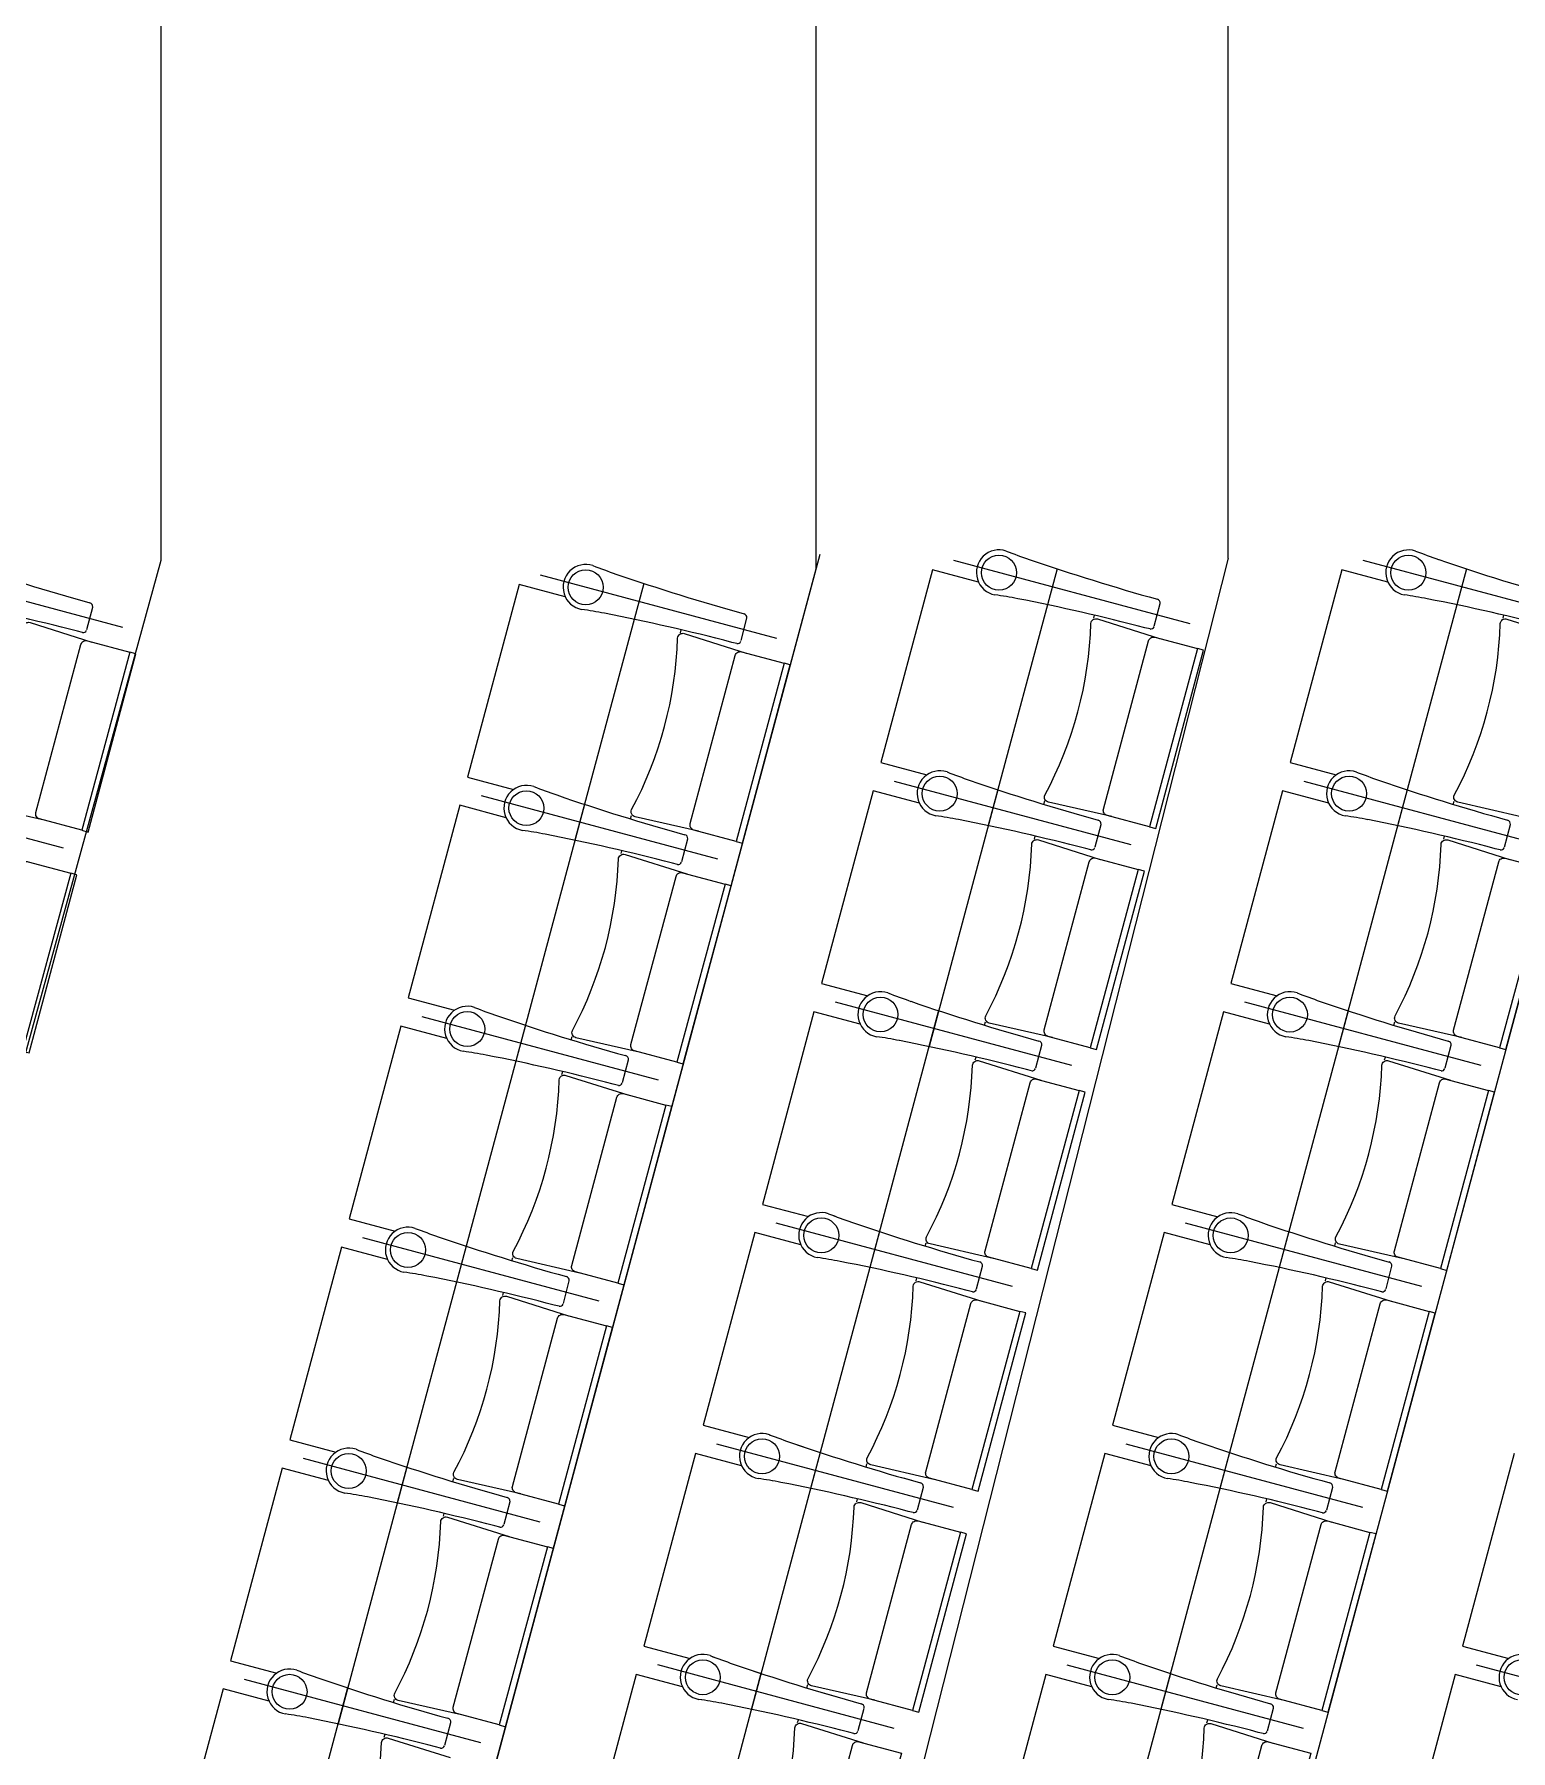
# Model space of a CAD drawing. Header units: millimetres. Extents: x 586 to 1010, y 369 to 668.
# Drawn here: x 692.264 to 695.871, y 496.383 to 500.576 of the extents above; entities that cross this region are included whole.
import ezdxf

# ---------------------------------------------------------------- set-up
doc = ezdxf.new("R2010")
doc.units = ezdxf.units.MM
doc.linetypes.add('CENTER', pattern=[2, 1.25, -0.25, 0.25, -0.25])
doc.linetypes.add('DASHED', pattern=[0.75, 0.5, -0.25])
doc.layers.add('plan line', color=7, linetype='Continuous', lineweight=15)

msp = doc.modelspace()

# ---------------------------------------------------------------- linework, layer by layer
at = {"color": 254, "lineweight": 25}
for points in [[(671.7124, 620.7085), (706.7355, 621.773), (754.2598, 613.8303), (814.6609, 600.1481), (855.7567, 598.0104), (895.0671, 567.0647), (920.0096, 542.0176), (952.0084, 521.2476), (977.2234, 504.6526), (979.6352, 479.2339), (986.3437, 463.8549), (988.7975, 462.3853)], [(654.944, 595.4717), (670.2671, 587.3174), (714.302, 595.1648), (787.0891, 595.1648), (819.3936, 580.9441), (821.0297, 562.8505), (813.4907, 552.7881), (808.7339, 539.6711), (796.4072, 534.7059), (791.0222, 527.249), (791.0222, 507.547), (797.3007, 476.5274), (814.9752, 463.8897), (836.1481, 474.6816), (874.0221, 478.5878), (885.7286, 462.7333), (863.0042, 436.0794), (845.7887, 420.6845), (845.1044, 408.6747)], [(639.2065, 583.4381), (644.7272, 575.638), (657.7961, 553.4401), (668.4043, 543.9291), (682.5178, 548.7307), (692.9838, 555.4778), (711.9339, 556.5828), (734.3456, 532.1334), (750.593, 477.7475), (754.1369, 444.164), (776.4657, 425.4473), (782.6172, 412.2355)]]:
    msp.add_spline(points, degree=3, dxfattribs=at)
at = {"layer": 'plan line'}
for p, q in [((694.1742, 499.2705), (694.1756, 510.2784)), ((692.5742, 499.2918), (692.5756, 510.2575)), ((695.1813, 499.2963), (695.1827, 510.2523)), ((690.8554, 493.0444), (692.5742, 499.2918)), ((694.1835, 499.3055), (692.6579, 493.6147)), ((695.1813, 499.2963), (693.7393, 493.6055)), ((692.6555, 493.6057), (694.1742, 499.2705)), ((694.4586, 499.268), (694.3324, 498.7973)), ((694.5713, 499.2378), (694.4586, 499.268)), ((694.6558, 493.6054), (696.1705, 499.2556)), ((695.4588, 499.2679), (695.3326, 498.7972)), ((695.5714, 499.2377), (695.4588, 499.2679)), ((693.4489, 499.2324), (693.3227, 498.7617)), ((693.5615, 499.2022), (693.4489, 499.2324)), ((692.3925, 499.122), (692.4071, 499.1772)), ((694.8526, 499.1502), (694.8545, 499.1572)), ((695.0007, 499.1307), (695.0153, 499.1859)), ((695.8527, 499.15), (695.8546, 499.1571)), ((692.3822, 499.1147), (692.3697, 499.1178)), ((693.8428, 499.1145), (693.8447, 499.1216)), ((693.991, 499.095), (694.0055, 499.1503)), ((694.9904, 499.1235), (694.9779, 499.1265)), ((693.9806, 499.0878), (693.9682, 499.0909)), ((694.3324, 498.7973), (694.4451, 498.7671)), ((695.3326, 498.7972), (695.4452, 498.767)), ((693.3227, 498.7617), (693.4353, 498.7315)), ((693.3042, 498.6927), (693.178, 498.222)), ((693.4168, 498.6625), (693.3042, 498.6927)), ((694.3139, 498.7283), (694.1877, 498.2576)), ((694.4266, 498.6981), (694.3139, 498.7283)), ((694.7306, 498.6952), (694.7328, 498.7033)), ((695.3141, 498.7281), (695.1879, 498.2575)), ((695.4267, 498.698), (695.3141, 498.7281)), ((695.7307, 498.695), (695.7329, 498.7032)), ((693.7208, 498.6595), (693.723, 498.6677)), ((693.8463, 498.5553), (693.8608, 498.6106)), ((693.8463, 498.5553), (693.8608, 498.6106)), ((694.7079, 498.6104), (694.7098, 498.6175)), ((694.856, 498.5909), (694.8706, 498.6462)), ((694.856, 498.5909), (694.8706, 498.6462)), ((695.708, 498.6103), (695.7099, 498.6173)), ((695.8562, 498.5908), (695.8707, 498.6461)), ((695.8562, 498.5908), (695.8707, 498.6461)), ((693.6981, 498.5748), (693.7, 498.5819)), ((694.8457, 498.5837), (694.8332, 498.5868)), ((694.8457, 498.5837), (694.8332, 498.5868)), ((695.8458, 498.5836), (695.8334, 498.5867)), ((695.8458, 498.5836), (695.8334, 498.5867)), ((693.8359, 498.5481), (693.8235, 498.5512)), ((693.8359, 498.5481), (693.8235, 498.5512)), ((694.1877, 498.2576), (694.3004, 498.2274)), ((695.1879, 498.2575), (695.3005, 498.2273)), ((693.178, 498.222), (693.2906, 498.1918)), ((694.1692, 498.1885), (694.0431, 497.7178)), ((694.2819, 498.1583), (694.1692, 498.1885)), ((695.1694, 498.1884), (695.0432, 497.7177)), ((695.282, 498.1582), (695.1694, 498.1884)), ((693.1595, 498.1529), (693.0333, 497.6822)), ((693.2721, 498.1227), (693.1595, 498.1529)), ((694.5859, 498.1554), (694.5881, 498.1636)), ((695.586, 498.1553), (695.5882, 498.1634)), ((693.5761, 498.1198), (693.5783, 498.1279)), ((694.7113, 498.0512), (694.7259, 498.1065)), ((694.7113, 498.0512), (694.7259, 498.1065)), ((695.7115, 498.0511), (695.726, 498.1063)), ((695.7115, 498.0511), (695.726, 498.1063)), ((693.7016, 498.0156), (693.7161, 498.0708)), ((693.7016, 498.0156), (693.7161, 498.0708)), ((694.5632, 498.0707), (694.5651, 498.0777)), ((695.5633, 498.0706), (695.5652, 498.0776)), ((693.5534, 498.0351), (693.5553, 498.0421)), ((694.701, 498.044), (694.6885, 498.0471)), ((694.701, 498.044), (694.6885, 498.0471)), ((695.7011, 498.0438), (695.6887, 498.0469)), ((695.7011, 498.0438), (695.6887, 498.0469)), ((693.6912, 498.0083), (693.6788, 498.0114)), ((693.6912, 498.0083), (693.6788, 498.0114)), ((694.0431, 497.7178), (694.1557, 497.6877)), ((695.0432, 497.7177), (695.1558, 497.6875)), ((693.0333, 497.6822), (693.1459, 497.652)), ((694.0245, 497.6488), (693.8984, 497.1781)), ((694.1372, 497.6186), (694.0245, 497.6488)), ((695.0247, 497.6487), (694.8985, 497.178)), ((695.1373, 497.6185), (695.0247, 497.6487)), ((693.0148, 497.6132), (692.8886, 497.1425)), ((693.1274, 497.583), (693.0148, 497.6132)), ((694.4412, 497.6157), (694.4434, 497.6238)), ((695.4413, 497.6155), (695.4435, 497.6237)), ((693.4314, 497.5801), (693.4336, 497.5882)), ((694.5666, 497.5115), (694.5812, 497.5667)), ((694.5666, 497.5115), (694.5812, 497.5667)), ((695.5668, 497.5113), (695.5813, 497.5666)), ((695.5668, 497.5113), (695.5813, 497.5666)), ((693.5569, 497.4758), (693.5714, 497.5311)), ((693.5569, 497.4758), (693.5714, 497.5311)), ((694.4185, 497.531), (694.4204, 497.538)), ((695.4186, 497.5308), (695.4205, 497.5379)), ((693.4087, 497.4953), (693.4106, 497.5024)), ((694.5563, 497.5042), (694.5438, 497.5073)), ((694.5563, 497.5042), (694.5438, 497.5073)), ((695.5564, 497.5041), (695.544, 497.5072)), ((695.5564, 497.5041), (695.544, 497.5072)), ((693.5465, 497.4686), (693.5341, 497.4717)), ((693.5465, 497.4686), (693.5341, 497.4717)), ((692.8886, 497.1425), (693.0012, 497.1123)), ((693.8984, 497.1781), (694.011, 497.1479)), ((694.8985, 497.178), (695.0111, 497.1478)), ((693.8798, 497.1091), (693.7537, 496.6384)), ((693.9925, 497.0789), (693.8798, 497.1091)), ((694.88, 497.1089), (694.7538, 496.6382)), ((694.9926, 497.0787), (694.88, 497.1089)), ((695.8801, 497.1088), (695.7539, 496.6381)), ((692.8701, 497.0734), (692.7439, 496.6027)), ((692.9827, 497.0432), (692.8701, 497.0734)), ((694.2965, 497.0759), (694.2987, 497.0841)), ((695.2966, 497.0758), (695.2988, 497.0839)), ((693.2867, 497.0403), (693.2889, 497.0484)), ((694.4219, 496.9717), (694.4365, 497.027)), ((694.4219, 496.9717), (694.4365, 497.027)), ((695.4221, 496.9716), (695.4366, 497.0268)), ((695.4221, 496.9716), (695.4366, 497.0268)), ((693.4122, 496.9361), (693.4267, 496.9914)), ((693.4122, 496.9361), (693.4267, 496.9914)), ((694.2738, 496.9912), (694.2757, 496.9983)), ((695.2739, 496.9911), (695.2758, 496.9981)), ((693.264, 496.9556), (693.2659, 496.9626)), ((693.4018, 496.9289), (693.3894, 496.932)), ((693.4018, 496.9289), (693.3894, 496.932)), ((694.4116, 496.9645), (694.3991, 496.9676)), ((694.4116, 496.9645), (694.3991, 496.9676)), ((695.4117, 496.9644), (695.3993, 496.9674)), ((695.4117, 496.9644), (695.3993, 496.9674)), ((693.7537, 496.6384), (693.8663, 496.6082)), ((694.7538, 496.6382), (694.8664, 496.608)), ((695.7539, 496.6381), (695.8666, 496.6079)), ((692.7439, 496.6027), (692.8565, 496.5726)), ((693.7351, 496.5693), (693.609, 496.0986)), ((693.8478, 496.5391), (693.7351, 496.5693)), ((694.7353, 496.5692), (694.6091, 496.0985)), ((694.8479, 496.539), (694.7353, 496.5692)), ((695.7354, 496.5691), (695.6092, 496.0984)), ((695.848, 496.5389), (695.7354, 496.5691)), ((692.7254, 496.5337), (692.5992, 496.063)), ((692.838, 496.5035), (692.7254, 496.5337)), ((694.1518, 496.5362), (694.154, 496.5443)), ((695.1519, 496.5361), (695.1541, 496.5442)), ((693.1421, 496.5006), (693.1442, 496.5087)), ((694.2772, 496.432), (694.2918, 496.4872)), ((694.2772, 496.432), (694.2918, 496.4872)), ((695.2774, 496.4318), (695.2919, 496.4871)), ((695.2774, 496.4318), (695.2919, 496.4871)), ((693.2675, 496.3963), (693.282, 496.4516)), ((693.2675, 496.3963), (693.2821, 496.4516)), ((694.1291, 496.4515), (694.131, 496.4585)), ((694.2669, 496.4248), (694.2544, 496.4278)), ((694.2669, 496.4248), (694.2544, 496.4278)), ((695.1292, 496.4513), (695.1311, 496.4584)), ((695.267, 496.4246), (695.2546, 496.4277)), ((695.267, 496.4246), (695.2546, 496.4277)), ((693.1193, 496.4158), (693.1212, 496.4229)), ((693.2571, 496.3891), (693.2447, 496.3922)), ((693.2571, 496.3891), (693.2447, 496.3922))]:
    msp.add_line(p, q, dxfattribs=at)
at = {"layer": 'plan line', "linetype": 'CENTER', "ltscale": 3}
for p, q in [((692.4803, 499.1275), (691.9027, 499.2823)), ((695.0885, 499.1362), (694.5109, 499.291)), ((696.0886, 499.136), (695.5111, 499.2909)), ((694.0787, 499.1005), (693.5012, 499.2554)), ((692.3356, 498.5877), (691.758, 498.7426)), ((692.3356, 498.5877), (691.758, 498.7426)), ((694.9438, 498.5964), (694.3662, 498.7513)), ((694.9438, 498.5964), (694.3662, 498.7513)), ((695.9439, 498.5963), (695.3664, 498.7511)), ((695.9439, 498.5963), (695.3664, 498.7511)), ((693.934, 498.5608), (693.3565, 498.7156)), ((693.934, 498.5608), (693.3565, 498.7156)), ((694.7991, 498.0567), (694.2215, 498.2115)), ((694.7991, 498.0567), (694.2215, 498.2115)), ((695.7992, 498.0566), (695.2217, 498.2114)), ((695.7992, 498.0566), (695.2217, 498.2114)), ((693.7893, 498.0211), (693.2118, 498.1759)), ((693.7893, 498.0211), (693.2118, 498.1759)), ((694.6544, 497.5169), (694.0768, 497.6718)), ((694.6544, 497.5169), (694.0768, 497.6718)), ((695.6545, 497.5168), (695.077, 497.6717)), ((695.6545, 497.5168), (695.077, 497.6717)), ((693.6446, 497.4813), (693.0671, 497.6362)), ((693.6446, 497.4813), (693.0671, 497.6362)), ((693.4999, 496.9416), (692.9224, 497.0964)), ((693.4999, 496.9416), (692.9224, 497.0964)), ((694.5097, 496.9772), (693.9321, 497.132)), ((694.5097, 496.9772), (693.9321, 497.132)), ((695.5098, 496.9771), (694.9323, 497.1319)), ((695.5098, 496.9771), (694.9323, 497.1319)), ((693.3552, 496.4018), (692.7777, 496.5567)), ((693.3552, 496.4018), (692.7777, 496.5567)), ((694.365, 496.4375), (693.7874, 496.5923)), ((694.365, 496.4375), (693.7874, 496.5923)), ((695.3651, 496.4373), (694.7876, 496.5922)), ((695.3651, 496.4373), (694.7876, 496.5922)), ((696.3653, 496.4372), (695.7877, 496.592)), ((696.3653, 496.4372), (695.7877, 496.592))]:
    msp.add_line(p, q, dxfattribs=at)
at = {"layer": 'plan line', "linetype": 'DASHED', "ltscale": 3}
for p, q in [((693.7534, 499.2348), (693.5852, 498.6074)), ((694.7632, 499.2704), (694.595, 498.643)), ((695.7633, 499.2703), (695.5951, 498.6429)), ((693.6087, 498.6951), (693.4405, 498.0677)), ((694.6185, 498.7307), (694.4503, 498.1033)), ((695.6186, 498.7306), (695.4504, 498.1032)), ((694.4738, 498.191), (694.3056, 497.5636)), ((695.4739, 498.1908), (695.3057, 497.5634)), ((693.464, 498.1553), (693.2958, 497.5279)), ((694.3291, 497.6512), (694.1609, 497.0238)), ((695.3292, 497.6511), (695.161, 497.0237)), ((693.3193, 497.6156), (693.1511, 496.9882)), ((694.1844, 497.1115), (694.0162, 496.4841)), ((695.1845, 497.1113), (695.0163, 496.484)), ((693.1746, 497.0758), (693.0064, 496.4485)), ((694.0397, 496.5717), (693.8715, 495.9443)), ((695.0398, 496.5716), (694.8716, 495.9442)), ((693.0299, 496.5361), (692.8617, 495.9087))]:
    msp.add_line(p, q, dxfattribs=at)
at = {"layer": 'plan line'}
for points in [[(692.2883, 498.6563), (692.1339, 498.6916, -0.474715), (692.1252, 498.7092, 0.115865), (692.2376, 499.1285, -0.474715), (692.254, 499.1393), (692.405, 499.0917)], [(693.8868, 498.6294), (693.7324, 498.6647, -0.474715), (693.7237, 498.6823, 0.115865), (693.8361, 499.1015, -0.474715), (693.8524, 499.1124), (694.0035, 499.0648)], [(694.8965, 498.665), (694.7421, 498.7003, -0.474715), (694.7334, 498.7179, 0.115865), (694.8458, 499.1372, -0.474715), (694.8622, 499.148), (695.0132, 499.1004)], [(695.8967, 498.6649), (695.7423, 498.7002, -0.474715), (695.7336, 498.7178, 0.115865), (695.846, 499.137, -0.474715), (695.8623, 499.1479), (696.0134, 499.1003)], [(692.3806, 498.6316), (692.2772, 498.6593, -0.414214), (692.2682, 498.6748), (692.3784, 499.0857, -0.414214), (692.394, 499.0947), (692.4981, 499.0668), (692.3806, 498.6316)], [(693.9791, 498.6047), (693.8757, 498.6323, -0.414214), (693.8667, 498.6479), (693.9769, 499.0588, -0.414214), (693.9924, 499.0678), (694.0965, 499.0399), (693.9791, 498.6047)], [(694.9888, 498.6403), (694.8854, 498.668, -0.414214), (694.8765, 498.6835), (694.9866, 499.0944, -0.414214), (695.0022, 499.1034), (695.1063, 499.0755), (694.9888, 498.6403)], [(694.7518, 498.1253), (694.5974, 498.1606, -0.474715), (694.5887, 498.1782, 0.115865), (694.7011, 498.5974, -0.474715), (694.7175, 498.6083), (694.8685, 498.5607)], [(695.752, 498.1251), (695.5976, 498.1605, -0.474715), (695.5889, 498.178, 0.115865), (695.7013, 498.5973, -0.474715), (695.7176, 498.6082), (695.8687, 498.5606)], [(693.7421, 498.0896), (693.5877, 498.125, -0.474715), (693.579, 498.1426, 0.115865), (693.6914, 498.5618, -0.474715), (693.7077, 498.5727), (693.8588, 498.5251)], [(694.8441, 498.1005), (694.7407, 498.1282, -0.414214), (694.7318, 498.1438), (694.8419, 498.5547, -0.414214), (694.8575, 498.5637), (694.9616, 498.5358), (694.8441, 498.1005)], [(695.8443, 498.1004), (695.7409, 498.1281, -0.414214), (695.7319, 498.1436), (695.8421, 498.5546, -0.414214), (695.8576, 498.5635), (695.9617, 498.5357), (695.8443, 498.1004)], [(692.2359, 498.0918), (692.1325, 498.1195, -0.414214), (692.1235, 498.1351), (692.2337, 498.546, -0.414214), (692.2493, 498.555), (692.3534, 498.5271), (692.2359, 498.0918)], [(693.8344, 498.0649), (693.731, 498.0926, -0.414214), (693.722, 498.1082), (693.8322, 498.5191, -0.414214), (693.8477, 498.528), (693.9519, 498.5002), (693.8344, 498.0649)], [(694.6071, 497.5855), (694.4527, 497.6209, -0.474715), (694.444, 497.6384, 0.115865), (694.5564, 498.0577, -0.474715), (694.5728, 498.0686), (694.7238, 498.021)], [(695.6073, 497.5854), (695.4529, 497.6207, -0.474715), (695.4442, 497.6383, 0.115865), (695.5566, 498.0576, -0.474715), (695.5729, 498.0684), (695.724, 498.0208)], [(693.5974, 497.5499), (693.443, 497.5852, -0.474715), (693.4343, 497.6028, 0.115865), (693.5467, 498.0221, -0.474715), (693.563, 498.0329), (693.7141, 497.9853)], [(694.6994, 497.5608), (694.596, 497.5885, -0.414214), (694.5871, 497.604), (694.6972, 498.015, -0.414214), (694.7128, 498.0239), (694.8169, 497.996), (694.6994, 497.5608)], [(695.6996, 497.5607), (695.5962, 497.5884, -0.414214), (695.5872, 497.6039), (695.6974, 498.0148, -0.414214), (695.7129, 498.0238), (695.817, 497.9959), (695.6996, 497.5607)], [(693.6897, 497.5252), (693.5863, 497.5529, -0.414214), (693.5773, 497.5684), (693.6875, 497.9793, -0.414214), (693.703, 497.9883), (693.8072, 497.9604), (693.6897, 497.5252)], [(694.4624, 497.0458), (694.308, 497.0811, -0.474715), (694.2993, 497.0987, 0.115865), (694.4117, 497.518, -0.474715), (694.4281, 497.5288), (694.5791, 497.4812)], [(695.4626, 497.0456), (695.3082, 497.081, -0.474715), (695.2995, 497.0986, 0.115865), (695.4119, 497.5178, -0.474715), (695.4282, 497.5287), (695.5793, 497.4811)], [(693.4527, 497.0102), (693.2983, 497.0455, -0.474715), (693.2896, 497.0631, 0.115865), (693.402, 497.4823, -0.474715), (693.4183, 497.4932), (693.5694, 497.4456)], [(694.5547, 497.0211), (694.4513, 497.0487, -0.414214), (694.4424, 497.0643), (694.5525, 497.4752, -0.414214), (694.5681, 497.4842), (694.6722, 497.4563), (694.5547, 497.0211)], [(695.5549, 497.0209), (695.4515, 497.0486, -0.414214), (695.4425, 497.0642), (695.5527, 497.4751, -0.414214), (695.5682, 497.4841), (695.6723, 497.4562), (695.5549, 497.0209)], [(693.545, 496.9854), (693.4416, 497.0131, -0.414214), (693.4326, 497.0287), (693.5428, 497.4396, -0.414214), (693.5583, 497.4486), (693.6625, 497.4207), (693.545, 496.9854)], [(694.3177, 496.506), (694.1633, 496.5414, -0.474715), (694.1546, 496.559, 0.115865), (694.267, 496.9782, -0.474715), (694.2834, 496.9891), (694.4344, 496.9415)], [(695.3179, 496.5059), (695.1635, 496.5412, -0.474715), (695.1548, 496.5588, 0.115865), (695.2672, 496.9781, -0.474715), (695.2835, 496.989), (695.4346, 496.9414)], [(693.308, 496.4704), (693.1536, 496.5057, -0.474715), (693.1449, 496.5233, 0.115865), (693.2573, 496.9426, -0.474715), (693.2736, 496.9535), (693.4247, 496.9059)], [(694.41, 496.4813), (694.3066, 496.509, -0.414214), (694.2977, 496.5246), (694.4078, 496.9355, -0.414214), (694.4234, 496.9444), (694.5275, 496.9166), (694.41, 496.4813)], [(695.4102, 496.4812), (695.3068, 496.5089, -0.414214), (695.2978, 496.5244), (695.408, 496.9353, -0.414214), (695.4235, 496.9443), (695.5276, 496.9164), (695.4102, 496.4812)], [(693.4003, 496.4457), (693.2969, 496.4734, -0.414214), (693.2879, 496.4889), (693.3981, 496.8998, -0.414214), (693.4136, 496.9088), (693.5178, 496.8809), (693.4003, 496.4457)], [(694.173, 495.9663), (694.0186, 496.0016, -0.474715), (694.0099, 496.0192, 0.115865), (694.1223, 496.4385, -0.474715), (694.1387, 496.4493), (694.2897, 496.4017)], [(695.1732, 495.9662), (695.0188, 496.0015, -0.474715), (695.0101, 496.0191, 0.115865), (695.1225, 496.4383, -0.474715), (695.1388, 496.4492), (695.2899, 496.4016)], [(693.1633, 495.9307), (693.0089, 495.966, -0.474715), (693.0002, 495.9836, 0.115865), (693.1126, 496.4028, -0.474715), (693.1289, 496.4137), (693.28, 496.3661)], [(694.2653, 495.9416), (694.1619, 495.9693, -0.414214), (694.153, 495.9848), (694.2631, 496.3957, -0.414214), (694.2787, 496.4047), (694.3828, 496.3768), (694.2653, 495.9416)], [(695.2655, 495.9414), (695.1621, 495.9691, -0.414214), (695.1531, 495.9847), (695.2633, 496.3956, -0.414214), (695.2788, 496.4046), (695.3829, 496.3767), (695.2655, 495.9414)]]:
    msp.add_lwpolyline(points, format="xyb", dxfattribs=at)
for points in [[(695.0043, 498.6361), (695.121, 499.0716), (695.1063, 499.0755), (694.9888, 498.6403), (695.0043, 498.6361)], [(692.3961, 498.6274), (692.5128, 499.0629), (692.4981, 499.0668), (692.3806, 498.6316), (692.3961, 498.6274)], [(693.9945, 498.6005), (694.1113, 499.036), (694.0965, 499.0399), (693.9791, 498.6047), (693.9945, 498.6005)], [(692.2514, 498.0877), (692.3681, 498.5231), (692.3534, 498.5271), (692.2359, 498.0918), (692.2514, 498.0877)], [(694.8596, 498.0964), (694.9763, 498.5318), (694.9616, 498.5358), (694.8441, 498.1005), (694.8596, 498.0964)], [(695.8597, 498.0963), (695.9765, 498.5317), (695.9617, 498.5357), (695.8443, 498.1004), (695.8597, 498.0963)], [(693.8498, 498.0608), (693.9666, 498.4962), (693.9519, 498.5002), (693.8344, 498.0649), (693.8498, 498.0608)], [(694.7149, 497.5567), (694.8316, 497.9921), (694.8169, 497.996), (694.6994, 497.5608), (694.7149, 497.5567)], [(695.715, 497.5565), (695.8318, 497.992), (695.817, 497.9959), (695.6996, 497.5607), (695.715, 497.5565)], [(693.7051, 497.521), (693.8219, 497.9565), (693.8072, 497.9604), (693.6897, 497.5252), (693.7051, 497.521)], [(694.5702, 497.0169), (694.6869, 497.4524), (694.6722, 497.4563), (694.5547, 497.0211), (694.5702, 497.0169)], [(695.5703, 497.0168), (695.6871, 497.4522), (695.6723, 497.4562), (695.5549, 497.0209), (695.5703, 497.0168)], [(693.5604, 496.9813), (693.6772, 497.4167), (693.6625, 497.4207), (693.545, 496.9854), (693.5604, 496.9813)], [(694.4255, 496.4772), (694.5422, 496.9126), (694.5275, 496.9166), (694.41, 496.4813), (694.4255, 496.4772)], [(695.4256, 496.477), (695.5424, 496.9125), (695.5276, 496.9164), (695.4102, 496.4812), (695.4256, 496.477)], [(693.4157, 496.4416), (693.5325, 496.877), (693.5178, 496.8809), (693.4003, 496.4457), (693.4157, 496.4416)]]:
    msp.add_lwpolyline(points, dxfattribs=at)
for centre in [(694.6211, 499.2611), (695.6213, 499.261), (693.6114, 499.2255), (694.4764, 498.7214), (694.4764, 498.7214), (695.4766, 498.7212), (695.4766, 498.7212), (693.4667, 498.6857), (693.4667, 498.6857), (693.322, 498.146), (693.322, 498.146), (694.3317, 498.1816), (694.3317, 498.1816), (695.3319, 498.1815), (695.3319, 498.1815), (694.187, 497.6419), (694.187, 497.6419), (695.1872, 497.6418), (695.1872, 497.6418), (693.1773, 497.6063), (693.1773, 497.6063), (694.0423, 497.1021), (694.0423, 497.1021), (695.0425, 497.102), (695.0425, 497.102), (693.0326, 497.0665), (693.0326, 497.0665), (693.8976, 496.5624), (693.8976, 496.5624), (694.8978, 496.5623), (694.8978, 496.5623), (695.8979, 496.5621), (695.8979, 496.5621), (692.8879, 496.5268), (692.8879, 496.5268)]:
    msp.add_circle(centre, 0.0427, dxfattribs=at)
for centre, radius, start, end in [((693.821, 504.3233), 5.3287, 251.0094, 254.533), ((693.6116, 499.2258), 0.0554, 71.4981, 259.5405), ((695.0175, 502.982), 3.9554, 249.4519, 250.32), ((694.6214, 499.2614), 0.0554, 71.4981, 259.5405), ((696.0272, 503.0176), 3.9554, 249.4519, 250.32), ((696.4292, 504.332), 5.3287, 251.0094, 254.533), ((695.6215, 499.2613), 0.0554, 71.4981, 259.5405), ((697.0274, 503.0175), 3.9554, 249.4519, 250.32), ((697.4294, 504.3318), 5.3287, 251.0094, 254.533), ((695.4195, 504.2964), 5.3287, 251.0094, 254.533), ((694.4733, 498.2218), 0.9947, 78.7648, 82.0276), ((693.7109, 494.2932), 4.9966, 75.3111, 78.9667), ((695.0057, 499.1869), 0.00967, 354.1663, 75.6168), ((695.4735, 498.2217), 0.9947, 78.7648, 82.0276), ((694.7111, 494.2931), 4.9966, 75.3111, 78.9667), ((691.1027, 494.2845), 4.9966, 75.3111, 78.9667), ((692.3974, 499.1782), 0.00967, 354.1663, 75.6168), ((693.4636, 498.1862), 0.9947, 78.7648, 82.0276), ((692.7012, 494.2576), 4.9966, 75.3111, 78.9667), ((693.9959, 499.1513), 0.00967, 354.1663, 75.6168), ((692.3832, 499.124), 0.00935, 263.4308, 336.5541), ((694.9914, 499.1327), 0.00935, 263.4308, 336.5541), ((693.9817, 499.0971), 0.00935, 263.4308, 336.5541), ((694.4767, 498.7217), 0.0554, 71.4981, 259.5405), ((694.4767, 498.7217), 0.0554, 71.4981, 259.5405), ((695.8825, 502.4779), 3.9554, 249.4519, 250.32), ((695.8825, 502.4779), 3.9554, 249.4519, 250.32), ((695.4768, 498.7215), 0.0554, 71.4981, 259.5405), ((695.4768, 498.7215), 0.0554, 71.4981, 259.5405), ((696.8827, 502.4777), 3.9554, 249.4519, 250.32), ((696.8827, 502.4777), 3.9554, 249.4519, 250.32), ((693.4669, 498.686), 0.0554, 71.4981, 259.5405), ((693.4669, 498.686), 0.0554, 71.4981, 259.5405), ((694.8728, 502.4423), 3.9554, 249.4519, 250.32), ((694.8728, 502.4423), 3.9554, 249.4519, 250.32), ((696.2845, 503.7922), 5.3287, 251.0094, 254.533), ((696.2845, 503.7922), 5.3287, 251.0094, 254.533), ((697.2847, 503.7921), 5.3287, 251.0094, 254.533), ((697.2847, 503.7921), 5.3287, 251.0094, 254.533), ((695.2748, 503.7566), 5.3287, 251.0094, 254.533), ((695.2748, 503.7566), 5.3287, 251.0094, 254.533), ((694.3286, 497.6821), 0.9947, 78.7648, 82.0276), ((694.3286, 497.6821), 0.9947, 78.7648, 82.0276), ((693.5662, 493.7535), 4.9966, 75.3111, 78.9667), ((693.5662, 493.7535), 4.9966, 75.3111, 78.9667), ((694.861, 498.6472), 0.00967, 354.1663, 75.6168), ((694.861, 498.6472), 0.00967, 354.1663, 75.6168), ((695.3288, 497.6819), 0.9947, 78.7648, 82.0276), ((695.3288, 497.6819), 0.9947, 78.7648, 82.0276), ((694.5664, 493.7534), 4.9966, 75.3111, 78.9667), ((694.5664, 493.7534), 4.9966, 75.3111, 78.9667), ((695.8611, 498.647), 0.00967, 354.1663, 75.6168), ((695.8611, 498.647), 0.00967, 354.1663, 75.6168), ((693.3189, 497.6464), 0.9947, 78.7648, 82.0276), ((693.3189, 497.6464), 0.9947, 78.7648, 82.0276), ((692.5565, 493.7179), 4.9966, 75.3111, 78.9667), ((692.5565, 493.7179), 4.9966, 75.3111, 78.9667), ((693.8512, 498.6116), 0.00967, 354.1663, 75.6168), ((693.8512, 498.6116), 0.00967, 354.1663, 75.6168), ((694.8468, 498.593), 0.00935, 263.4308, 336.5541), ((694.8468, 498.593), 0.00935, 263.4308, 336.5541), ((695.8469, 498.5929), 0.00935, 263.4308, 336.5541), ((695.8469, 498.5929), 0.00935, 263.4308, 336.5541), ((693.837, 498.5574), 0.00935, 263.4308, 336.5541), ((693.837, 498.5574), 0.00935, 263.4308, 336.5541), ((694.332, 498.1819), 0.0554, 71.4981, 259.5405), ((694.332, 498.1819), 0.0554, 71.4981, 259.5405), ((695.7378, 501.9381), 3.9554, 249.4519, 250.32), ((695.7378, 501.9381), 3.9554, 249.4519, 250.32), ((695.3321, 498.1818), 0.0554, 71.4981, 259.5405), ((695.3321, 498.1818), 0.0554, 71.4981, 259.5405), ((696.738, 501.938), 3.9554, 249.4519, 250.32), ((696.738, 501.938), 3.9554, 249.4519, 250.32), ((693.3222, 498.1463), 0.0554, 71.4981, 259.5405), ((693.3222, 498.1463), 0.0554, 71.4981, 259.5405), ((694.7281, 501.9025), 3.9554, 249.4519, 250.32), ((694.7281, 501.9025), 3.9554, 249.4519, 250.32), ((696.1398, 503.2525), 5.3287, 251.0094, 254.533), ((696.1398, 503.2525), 5.3287, 251.0094, 254.533), ((697.14, 503.2524), 5.3287, 251.0094, 254.533), ((697.14, 503.2524), 5.3287, 251.0094, 254.533), ((695.1301, 503.2169), 5.3287, 251.0094, 254.533), ((695.1301, 503.2169), 5.3287, 251.0094, 254.533), ((694.1839, 497.1423), 0.9947, 78.7648, 82.0276), ((694.184, 497.1423), 0.9947, 78.7648, 82.0276), ((693.4215, 493.2138), 4.9966, 75.3111, 78.9667), ((693.4215, 493.2138), 4.9966, 75.3111, 78.9667), ((694.7163, 498.1074), 0.00967, 354.1663, 75.6168), ((694.7163, 498.1074), 0.00967, 354.1663, 75.6168), ((695.1841, 497.1422), 0.9947, 78.7648, 82.0276), ((695.1841, 497.1422), 0.9947, 78.7648, 82.0276), ((694.4217, 493.2136), 4.9966, 75.3111, 78.9667), ((694.4217, 493.2136), 4.9966, 75.3111, 78.9667), ((695.7164, 498.1073), 0.00967, 354.1663, 75.6168), ((695.7164, 498.1073), 0.00967, 354.1663, 75.6168), ((693.1742, 497.1067), 0.9947, 78.7648, 82.0276), ((693.1742, 497.1067), 0.9947, 78.7648, 82.0276), ((692.4118, 493.1781), 4.9966, 75.3111, 78.9667), ((692.4118, 493.1781), 4.9966, 75.3111, 78.9667), ((693.7065, 498.0718), 0.00967, 354.1663, 75.6168), ((693.7065, 498.0718), 0.00967, 354.1663, 75.6168), ((694.7021, 498.0533), 0.00935, 263.4308, 336.5541), ((694.7021, 498.0533), 0.00935, 263.4308, 336.5541), ((695.7022, 498.0531), 0.00935, 263.4308, 336.5541), ((695.7022, 498.0531), 0.00935, 263.4308, 336.5541), ((693.6923, 498.0176), 0.00935, 263.4308, 336.5541), ((693.6923, 498.0176), 0.00935, 263.4308, 336.5541), ((694.1873, 497.6422), 0.0554, 71.4981, 259.5405), ((694.1873, 497.6422), 0.0554, 71.4981, 259.5405), ((695.5931, 501.3984), 3.9554, 249.4519, 250.32), ((695.5932, 501.3984), 3.9554, 249.4519, 250.32), ((695.1874, 497.642), 0.0554, 71.4981, 259.5405), ((695.1874, 497.642), 0.0554, 71.4981, 259.5405), ((696.5933, 501.3983), 3.9554, 249.4519, 250.32), ((696.5933, 501.3983), 3.9554, 249.4519, 250.32), ((693.1775, 497.6066), 0.0554, 71.4981, 259.5405), ((693.1775, 497.6066), 0.0554, 71.4981, 259.5405), ((694.5834, 501.3628), 3.9554, 249.4519, 250.32), ((694.5834, 501.3628), 3.9554, 249.4519, 250.32), ((695.9951, 502.7128), 5.3287, 251.0094, 254.533), ((695.9951, 502.7128), 5.3287, 251.0094, 254.533), ((696.9953, 502.7126), 5.3287, 251.0094, 254.533), ((696.9953, 502.7126), 5.3287, 251.0094, 254.533), ((694.9854, 502.6771), 5.3287, 251.0094, 254.533), ((694.9854, 502.6771), 5.3287, 251.0094, 254.533), ((694.0392, 496.6026), 0.9947, 78.7648, 82.0276), ((694.0393, 496.6026), 0.9947, 78.7648, 82.0276), ((693.2768, 492.674), 4.9966, 75.3111, 78.9667), ((693.2768, 492.674), 4.9966, 75.3111, 78.9667), ((694.5716, 497.5677), 0.00967, 354.1663, 75.6168), ((694.5716, 497.5677), 0.00967, 354.1663, 75.6168), ((695.0394, 496.6025), 0.9947, 78.7648, 82.0276), ((695.0394, 496.6025), 0.9947, 78.7648, 82.0276), ((694.277, 492.6739), 4.9966, 75.3111, 78.9667), ((694.277, 492.6739), 4.9966, 75.3111, 78.9667), ((695.5717, 497.5676), 0.00967, 354.1663, 75.6168), ((695.5717, 497.5676), 0.00967, 354.1663, 75.6168), ((693.0295, 496.567), 0.9947, 78.7648, 82.0276), ((693.0295, 496.567), 0.9947, 78.7648, 82.0276), ((692.2671, 492.6384), 4.9966, 75.3111, 78.9667), ((692.2671, 492.6384), 4.9966, 75.3111, 78.9667), ((693.5618, 497.5321), 0.00967, 354.1663, 75.6168), ((693.5618, 497.5321), 0.00967, 354.1663, 75.6168), ((693.5476, 497.4779), 0.00935, 263.4308, 336.5541), ((693.5476, 497.4779), 0.00935, 263.4308, 336.5541), ((694.5574, 497.5135), 0.00935, 263.4308, 336.5541), ((694.5574, 497.5135), 0.00935, 263.4308, 336.5541), ((695.5575, 497.5134), 0.00935, 263.4308, 336.5541), ((695.5575, 497.5134), 0.00935, 263.4308, 336.5541), ((694.0426, 497.1024), 0.0554, 71.4981, 259.5405), ((694.0426, 497.1024), 0.0554, 71.4981, 259.5405), ((695.4484, 500.8587), 3.9554, 249.4519, 250.32), ((695.4485, 500.8587), 3.9554, 249.4519, 250.32), ((695.0427, 497.1023), 0.0554, 71.4981, 259.5405), ((695.0427, 497.1023), 0.0554, 71.4981, 259.5405), ((696.4486, 500.8585), 3.9554, 249.4519, 250.32), ((696.4486, 500.8585), 3.9554, 249.4519, 250.32), ((693.0328, 497.0668), 0.0554, 71.4981, 259.5405), ((693.0328, 497.0668), 0.0554, 71.4981, 259.5405), ((694.4387, 500.823), 3.9554, 249.4519, 250.32), ((694.4387, 500.823), 3.9554, 249.4519, 250.32), ((694.8407, 502.1374), 5.3287, 251.0094, 254.533), ((694.8407, 502.1374), 5.3287, 251.0094, 254.533), ((695.8504, 502.173), 5.3287, 251.0094, 254.533), ((695.8505, 502.173), 5.3287, 251.0094, 254.533), ((696.8506, 502.1729), 5.3287, 251.0094, 254.533), ((696.8506, 502.1729), 5.3287, 251.0094, 254.533), ((692.8848, 496.0272), 0.9947, 78.7648, 82.0276), ((692.8848, 496.0272), 0.9947, 78.7648, 82.0276), ((693.8945, 496.0628), 0.9947, 78.7648, 82.0276), ((693.8946, 496.0628), 0.9947, 78.7648, 82.0276), ((693.1321, 492.1343), 4.9966, 75.3111, 78.9667), ((693.1321, 492.1343), 4.9966, 75.3111, 78.9667), ((694.4269, 497.028), 0.00967, 354.1663, 75.6168), ((694.4269, 497.028), 0.00967, 354.1663, 75.6168), ((694.8947, 496.0627), 0.9947, 78.7648, 82.0276), ((694.8947, 496.0627), 0.9947, 78.7648, 82.0276), ((694.1323, 492.1341), 4.9966, 75.3111, 78.9667), ((694.1323, 492.1341), 4.9966, 75.3111, 78.9667), ((695.427, 497.0278), 0.00967, 354.1663, 75.6168), ((695.427, 497.0278), 0.00967, 354.1663, 75.6168), ((692.1224, 492.0986), 4.9966, 75.3111, 78.9667), ((692.1224, 492.0986), 4.9966, 75.3111, 78.9667), ((693.4171, 496.9923), 0.00967, 354.1663, 75.6168), ((693.4171, 496.9923), 0.00967, 354.1663, 75.6168), ((693.4029, 496.9382), 0.00935, 263.4308, 336.5541), ((693.4029, 496.9382), 0.00935, 263.4308, 336.5541), ((694.4127, 496.9738), 0.00935, 263.4308, 336.5541), ((694.4127, 496.9738), 0.00935, 263.4308, 336.5541), ((695.4128, 496.9736), 0.00935, 263.4308, 336.5541), ((695.4128, 496.9736), 0.00935, 263.4308, 336.5541), ((693.8979, 496.5627), 0.0554, 71.4981, 259.5405), ((693.8979, 496.5627), 0.0554, 71.4981, 259.5405), ((695.3037, 500.3189), 3.9554, 249.4519, 250.32), ((695.3038, 500.3189), 3.9554, 249.4519, 250.32), ((695.7057, 501.6333), 5.3287, 251.0094, 254.533), ((695.7058, 501.6333), 5.3287, 251.0094, 254.533), ((694.898, 496.5626), 0.0554, 71.4981, 259.5405), ((694.898, 496.5626), 0.0554, 71.4981, 259.5405), ((696.3039, 500.3188), 3.9554, 249.4519, 250.32), ((696.3039, 500.3188), 3.9554, 249.4519, 250.32), ((696.7059, 501.6331), 5.3287, 251.0094, 254.533), ((696.7059, 501.6331), 5.3287, 251.0094, 254.533), ((695.8982, 496.5624), 0.0554, 71.4981, 259.5405), ((695.8982, 496.5624), 0.0554, 71.4981, 259.5405), ((692.8881, 496.5271), 0.0554, 71.4981, 259.5405), ((692.8881, 496.5271), 0.0554, 71.4981, 259.5405), ((694.294, 500.2833), 3.9554, 249.4519, 250.32), ((694.294, 500.2833), 3.9554, 249.4519, 250.32), ((694.696, 501.5977), 5.3287, 251.0094, 254.533), ((694.696, 501.5977), 5.3287, 251.0094, 254.533), ((692.7401, 495.4875), 0.9947, 78.7648, 82.0276), ((692.7401, 495.4875), 0.9947, 78.7648, 82.0276), ((693.7498, 495.5231), 0.9947, 78.7648, 82.0276), ((693.7499, 495.5231), 0.9947, 78.7648, 82.0276), ((692.9874, 491.5945), 4.9966, 75.3111, 78.9667), ((692.9874, 491.5945), 4.9966, 75.3111, 78.9667), ((694.2822, 496.4882), 0.00967, 354.1663, 75.6168), ((694.2822, 496.4882), 0.00967, 354.1663, 75.6168), ((694.75, 495.523), 0.9947, 78.7648, 82.0276), ((694.75, 495.523), 0.9947, 78.7648, 82.0276), ((693.9876, 491.5944), 4.9966, 75.3111, 78.9667), ((693.9876, 491.5944), 4.9966, 75.3111, 78.9667), ((695.2823, 496.4881), 0.00967, 354.1663, 75.6168), ((695.2823, 496.4881), 0.00967, 354.1663, 75.6168), ((691.9777, 491.5589), 4.9966, 75.3111, 78.9667), ((691.9777, 491.5589), 4.9966, 75.3111, 78.9667), ((693.2724, 496.4526), 0.00967, 354.1663, 75.6168), ((693.2724, 496.4526), 0.00967, 354.1663, 75.6168), ((694.268, 496.434), 0.00935, 263.4308, 336.5541), ((694.268, 496.434), 0.00935, 263.4308, 336.5541), ((695.2681, 496.4339), 0.00935, 263.4308, 336.5541), ((695.2681, 496.4339), 0.00935, 263.4308, 336.5541), ((693.2582, 496.3984), 0.00935, 263.4308, 336.5541), ((693.2582, 496.3984), 0.00935, 263.4308, 336.5541)]:
    msp.add_arc(centre, radius, start, end, dxfattribs=at)

doc.saveas('drawing.dxf')
